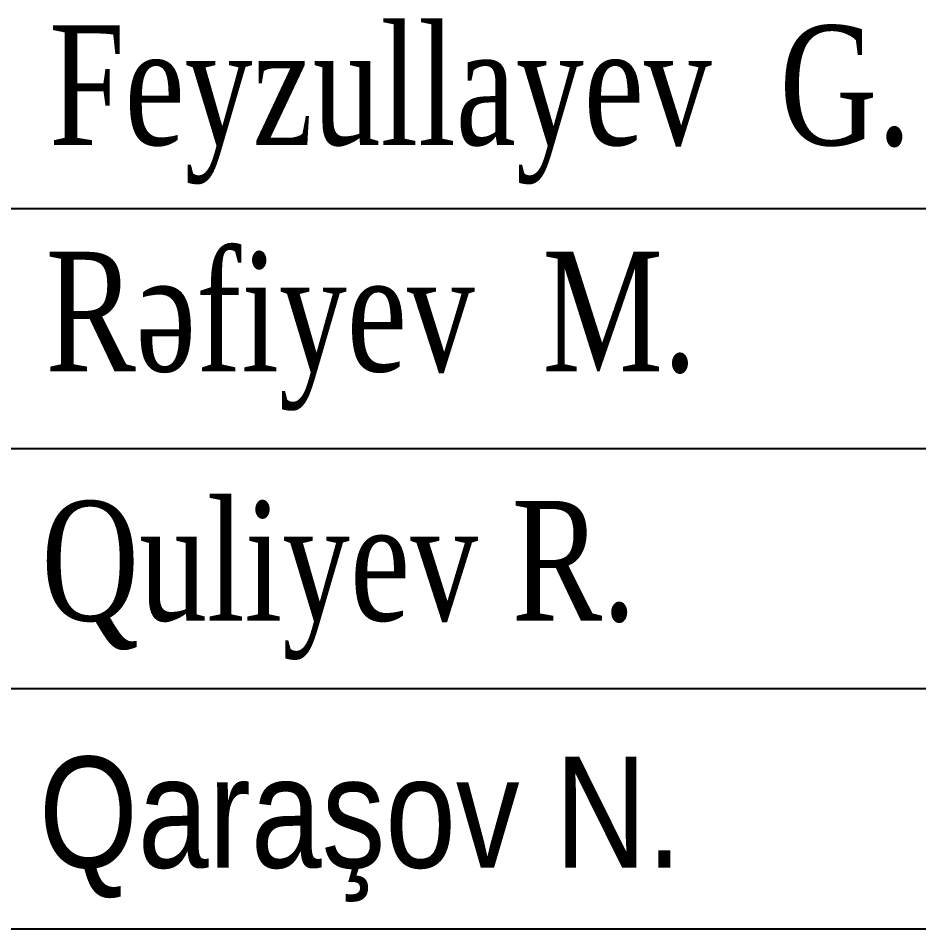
# Model space of a CAD drawing. Header units: millimetres. Extents: x -23631 to 2610815, y 484233 to 2921318.
# Drawn here: x 1759688 to 1761561, y 1449462 to 1451357 of the extents above; entities that cross this region are included whole.
import ezdxf

# ---------------------------------------------------------------- set-up
doc = ezdxf.new("R2010")
doc.units = ezdxf.units.MM
doc.layers.add('TEXT_Ном._пера__1', color=7, linetype='Continuous', lineweight=13)
doc.styles.add('400', font='times.ttf', dxfattribs={"width": 0.75, "height": 300})
doc.styles.add('style6', font='ARIALN.TTF', dxfattribs={"height": 300})

# ---------------------------------------------------------------- blocks, each defined once
blk = doc.blocks.new('üü')
at = {"lineweight": 25, "ltscale": 15}
for p, q in [((3742381.3, 333135.5), (3750394, 333135.5)), ((3742381.3, 332518.4), (3750394, 332518.4)), ((3742381.3, 331901.4), (3750394, 331901.4)), ((3742381.3, 331284.3), (3750394, 331284.3))]:
    blk.add_line(p, q, dxfattribs=at)
at = {"lineweight": 25, "ltscale": 15, "attachment_point": 1, "style": '400'}
for s, insert, char_height, width in [('{\\fTimes New Roman|b0|i0|c238|p18;Feyzullayev  G.}', (3744985.4, 333606.2), 307.434, 9277.345), ('{\\fTimes New Roman|b0|i0|c238|p18;Rəfiyev  M.}', (3744976.1, 333024.2), 307.434, 9277.345), ('{\\fTimes New Roman|b0|i0|c238|p18;Quliyev R.}', (3744964.9, 332383.9), 307.437, 9277.429)]:
    blk.add_mtext(s, dxfattribs=dict(at, insert=insert, char_height=char_height, width=width))
at = {"layer": 'TEXT_Ном._пера__1', "linetype": 'Continuous', "lineweight": 25, "insert": (3745785.1, 331539.9), "char_height": 285.232, "attachment_point": 5, "style": 'style6'}
blk.add_mtext('{\\fArial Narrow|b0|i0|c238|p34;Qaraşov N.}', dxfattribs=at)

msp = doc.modelspace()

# ---------------------------------------------------------------- block references
at = {"xscale": 0.8095442897741573, "yscale": 0.8095442897741573, "zscale": 0.8095442897741573}
msp.add_blockref('üü', (-1271979, 1181272.8), dxfattribs=at)

doc.saveas('drawing.dxf')
